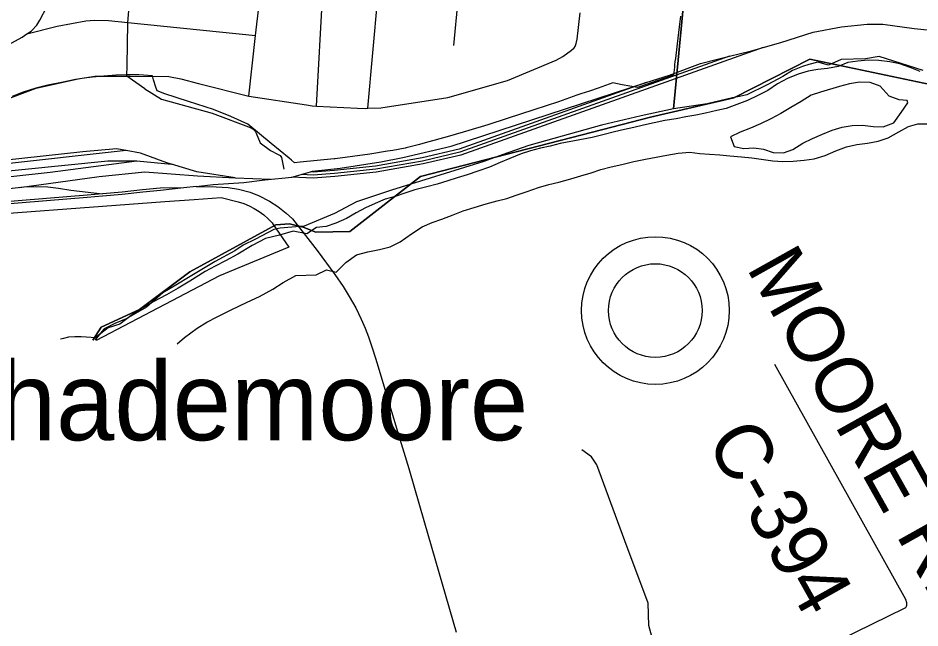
# Model space of a CAD drawing. Extents: x 0 to 34, y 0 to 22.
# Drawn here: x 14.218 to 16.034, y 10.035 to 11.264 of the extents above; entities that cross this region are included whole.
import ezdxf

# ---------------------------------------------------------------- set-up
doc = ezdxf.new("R2010")
doc.units = 0
for name, color, linetype in [('GM_X_Corporation', 7, 'Continuous'), ('GM_X_Corporation_Text', 7, 'Continuous'), ('GM_X_County_Text', 7, 'Continuous'), ('GM_X_Interstate_Route', 7, 'Continuous'), ('GM_X_Rail_Line', 7, 'Continuous'), ('GM_X_Section', 7, 'Continuous'), ('GM_X_Section_Text', 7, 'Continuous'), ('GM_X_State_Location', 7, 'Continuous'), ('GM_X_State_Route', 7, 'Continuous'), ('GM_X_Unincorporated_Location', 7, 'Continuous'), ('GM_X_US_Location', 7, 'Continuous'), ('SC_Scratch10', 7, 'Continuous')]:
    doc.layers.add(name, color=color, linetype=linetype)

msp = doc.modelspace()

# ---------------------------------------------------------------- linework, layer by layer
at = {"layer": 'GM_X_Corporation'}
for points in [[(16.0807, 11.1246), (15.8129, 11.1809), (15.6593, 11.103), (15.4918, 11.0642), (15.3746, 11.0341), (15.0286, 10.9451), (14.8863, 10.8342), (14.8177, 10.8327), (14.7923, 10.8429), (14.7645, 10.8493), (14.7371, 10.8473), (14.5639, 10.7525), (14.4622, 10.6768), (14.3849, 10.6412), (14.3681, 10.6149)], [(14.3681, 10.6149), (14.3849, 10.6412), (14.4622, 10.6768), (14.5639, 10.7525), (14.7371, 10.8473), (14.7645, 10.8493), (14.7923, 10.8429), (14.8177, 10.8327), (14.8863, 10.8342), (15.0286, 10.9451), (15.3746, 11.0341), (15.4918, 11.0642), (15.6593, 11.103), (15.8129, 11.1809), (16.0807, 11.1246)]]:
    msp.add_lwpolyline(points, dxfattribs=at)
at = {"layer": 'GM_X_County_Text'}
for p, q in [((14.4354, 10.997), (13.8642, 10.9338)), ((14.4569, 10.9765), (14.5269, 10.9697)), ((14.655, 10.942), (14.7262, 10.9391)), ((14.7693, 10.9436), (14.788, 10.9488)), ((14.788, 10.9488), (14.8068, 10.9539))]:
    msp.add_line(p, q, dxfattribs=at)
for points in [[(15.7187, 11.2046), (15.7541, 11.2149), (15.819, 11.2355), (15.8766, 11.2462), (15.9283, 11.2519), (15.9596, 11.2519)], [(15.9596, 11.2519), (16.0227, 11.2431), (16.0817, 11.2371)], [(15.7187, 11.2046), (15.1096, 10.988), (15.034, 10.97), (14.9394, 10.9535), (14.8556, 10.9445), (14.812, 10.9412), (14.7693, 10.9436)], [(15.6506, 11.187), (15.6949, 11.1977), (15.7187, 11.2046)], [(15.6506, 11.187), (15.1078, 10.994), (15.0327, 10.976), (14.9386, 10.9597), (14.855, 10.9507), (14.812, 10.9474), (14.788, 10.9488)], [(15.4828, 11.1339), (15.5297, 11.1492), (15.5921, 11.1722), (15.6267, 11.1812), (15.6506, 11.187)], [(14.8068, 10.9539), (14.8112, 10.9552), (14.8663, 10.9617), (14.9485, 10.9741), (14.9929, 10.9831), (15.0899, 11.0061), (15.4828, 11.1339)], [(15.4828, 11.1339), (15.1061, 11), (15.0315, 10.9821), (14.9377, 10.9658), (14.8545, 10.9568), (14.8119, 10.9536), (14.8068, 10.9539)], [(14.4354, 10.997), (14.4158, 11.0004), (14.3484, 10.9946), (13.8684, 10.942)], [(14.5269, 10.9697), (14.5177, 10.9724), (14.4643, 10.9921), (14.4354, 10.997)], [(13.8716, 10.9231), (14.3986, 10.9765), (14.4569, 10.9765)], [(13.8799, 10.9091), (14.2826, 10.9535), (14.4569, 10.9765)], [(14.655, 10.942), (14.5778, 10.9543), (14.5269, 10.9697)], [(14.221, 10.9229), (14.3813, 10.9445), (14.4734, 10.9543), (14.5794, 10.9461), (14.655, 10.942)], [(14.5766, 10.9249), (14.6111, 10.9287), (14.6725, 10.9328), (14.715, 10.9379), (14.7693, 10.9436)], [(14.5766, 10.9249), (14.5516, 10.9221), (14.5048, 10.9166), (14.4691, 10.9129), (14.4278, 10.9085), (14.3881, 10.9052), (14.3571, 10.9026), (14.0538, 10.8775), (13.9389, 10.8679), (13.8181, 10.8476), (13.6033, 10.8041), (12.4928, 10.5548), (12.4767, 10.5507)], [(14.5516, 10.9221), (14.5042, 10.9214), (14.4686, 10.9176), (14.4273, 10.9133), (14.3877, 10.91), (14.3567, 10.9074), (14.0534, 10.8823), (13.9383, 10.8727), (13.8173, 10.8523), (13.6023, 10.8088), (12.4917, 10.5595), (12.4767, 10.5557)], [(13.2005, 10.7466), (13.2771, 10.7615), (13.337, 10.7743), (13.3872, 10.7853), (13.5275, 10.8192), (13.6025, 10.8382), (13.6373, 10.8467), (13.6805, 10.8566), (13.7086, 10.8617), (13.7385, 10.8662), (13.777, 10.8718), (13.8352, 10.8785), (14.0717, 10.9055), (14.2295, 10.9239), (14.2534, 10.9245), (14.2781, 10.9239), (14.299, 10.9213), (14.324, 10.9171), (14.3877, 10.91)], [(14.5766, 10.9249), (14.617, 10.9239), (14.6407, 10.9229), (14.6616, 10.9195), (14.6852, 10.9129), (14.7035, 10.906), (14.7228, 10.8959), (14.724, 10.8953), (14.741, 10.8841), (14.7577, 10.8712), (14.7709, 10.8594), (14.8203, 10.7958), (14.856, 10.7473), (14.8728, 10.723), (14.8847, 10.7028), (14.8979, 10.6802), (14.9089, 10.6575), (14.9172, 10.6393), (14.9238, 10.6216), (14.9327, 10.5953), (14.941, 10.5677), (14.9585, 10.5098), (14.9821, 10.431), (15.0048, 10.3562), (15.0366, 10.2473), (15.1004, 10.027)]]:
    msp.add_lwpolyline(points, dxfattribs=at)
at = {"layer": 'GM_X_Interstate_Route'}
for p, q in [((14.9221, 11.0822), (14.9433, 11.3179)), ((15.0955, 11.2089), (15.1042, 11.3008))]:
    msp.add_line(p, q, dxfattribs=at)
for points in [[(14.1843, 11.2029), (14.2261, 11.2253), (14.2358, 11.2321), (14.244, 11.2378), (14.2456, 11.239), (14.2559, 11.2499), (14.2617, 11.2596), (14.2759, 11.2866), (14.292, 11.3289), (14.2939, 11.3439), (14.2945, 11.3527), (14.2933, 11.36), (14.2928, 11.3618), (14.2868, 11.3813), (14.2819, 11.3945), (14.2636, 11.4306), (14.2592, 11.4418), (14.255, 11.4574), (14.2527, 11.4761), (14.2525, 11.4776), (14.2521, 11.5001), (14.2649, 11.5943), (14.2795, 11.7022), (14.2801, 11.7141)], [(14.4731, 11.1212), (14.4372, 11.1471), (14.4375, 11.1684), (14.4386, 11.2535), (14.4387, 11.255), (14.4484, 11.3651)], [(14.6825, 11.1069), (14.6963, 11.2291), (14.7093, 11.3429)], [(14.8187, 11.0867), (14.8317, 11.3182), (14.8324, 11.3298)], [(14.1801, 11.0955), (14.2544, 11.1228), (14.3391, 11.1419), (14.3726, 11.1469), (14.4372, 11.1471), (14.4433, 11.147), (14.5215, 11.1461), (14.5458, 11.1419), (14.5812, 11.1319), (14.6825, 11.1069), (14.7988, 11.0889), (14.8105, 11.0871), (14.8187, 11.0867), (14.9015, 11.0824), (14.9174, 11.082), (14.9221, 11.0822), (14.9486, 11.0834), (15.0835, 11.1042), (15.2036, 11.1383), (15.3019, 11.179), (15.3151, 11.1869), (15.3328, 11.1995), (15.3377, 11.2039), (15.3399, 11.2069), (15.3419, 11.2128), (15.3441, 11.2213), (15.3501, 11.2746)], [(14.2358, 11.2321), (14.2964, 11.2474), (14.3543, 11.2584), (14.3719, 11.2596), (14.3999, 11.2589), (14.4387, 11.255), (14.6963, 11.2291)]]:
    msp.add_lwpolyline(points, dxfattribs=at)
at = {"layer": 'GM_X_Rail_Line'}
for points in [[(15.552, 11.2679), (15.5494, 11.2465), (15.5453, 11.212), (15.5418, 11.1827), (15.541, 11.1764), (15.5403, 11.1701), (15.5397, 11.1652), (15.5377, 11.149), (15.4654, 11.1238), (15.4346, 11.1296), (15.4158, 11.1332), (15.3863, 11.1231), (15.3691, 11.1167), (15.3516, 11.1111), (15.3432, 11.1085), (15.3062, 11.0955), (15.2567, 11.0788), (15.2029, 11.0614), (15.1643, 11.0491), (15.1255, 11.0373), (15.0867, 11.0259), (15.0554, 11.0171), (15.0426, 11.0137), (15.0264, 11.0093), (14.9998, 11.0026), (14.9972, 11.0019), (14.9724, 10.9972), (14.962, 10.9955), (14.9266, 10.9898), (14.8912, 10.9848), (14.8563, 10.9804), (14.8548, 10.9802), (14.7858, 10.9736), (14.7747, 10.9726), (14.7689, 10.9774), (14.7639, 10.9814), (14.7279, 11.0111), (14.6809, 11.0503), (14.6463, 11.0654), (14.6116, 11.0801), (14.5609, 11.0957), (14.5136, 11.1114), (14.4978, 11.1173), (14.4955, 11.1249), (14.4909, 11.1398), (14.4887, 11.1478), (14.4611, 11.1497), (14.4374, 11.1499), (14.4157, 11.1487), (14.3904, 11.1472), (14.3675, 11.145), (14.3512, 11.143), (14.3338, 11.1401), (14.3089, 11.1351), (14.2778, 11.1286), (14.2535, 11.1227), (14.2259, 11.114), (14.2058, 11.1063)], [(14.0459, 10.8593), (14.5134, 10.8945), (14.5723, 10.8986), (14.6269, 10.9028), (14.6614, 10.8937), (14.6725, 10.8903), (14.6833, 10.8859), (14.6936, 10.8806), (14.7035, 10.8745), (14.7128, 10.8675), (14.7215, 10.8598), (14.7295, 10.8513), (14.7317, 10.8482), (14.7632, 10.8026), (14.6237, 10.7446), (14.5134, 10.6871), (14.3752, 10.6146)]]:
    msp.add_lwpolyline(points, dxfattribs=at)
at = {"layer": 'GM_X_Section'}
msp.add_lwpolyline([(14.3031, 10.6177), (14.3101, 10.6192), (14.3201, 10.6219), (14.3323, 10.6221), (14.3452, 10.6223), (14.3754, 10.6205)], dxfattribs=at)
at = {"layer": 'GM_X_Section_Text'}
for points in [[(16.0349, 11.1564), (16.0146, 11.1646), (15.9936, 11.172), (15.974, 11.1755), (15.9513, 11.1784), (15.9293, 11.179), (15.9095, 11.1773), (15.889, 11.1748), (15.8697, 11.1662), (15.8484, 11.1622), (15.8286, 11.1605), (15.8095, 11.1572), (15.7889, 11.1509), (15.7674, 11.1424), (15.7474, 11.1315), (15.728, 11.1183), (15.708, 11.1082), (15.6872, 11.0981), (15.6657, 11.0896), (15.6443, 11.0818), (15.6252, 11.0778), (15.6023, 11.0723), (15.5832, 11.0682), (15.5626, 11.065), (15.5435, 11.061), (15.5207, 11.0578), (15.4779, 11.0483), (15.4581, 11.0435), (15.439, 11.0394), (15.4191, 11.0347), (15.3985, 11.0291), (15.374, 11.0237), (15.3496, 11.019), (15.3099, 11.011), (15.2893, 11.0062), (15.2702, 11.0022), (15.2503, 10.9966), (15.2312, 10.9903), (15.2082, 10.981), (15.189, 10.9732), (15.1675, 10.9639), (15.1437, 10.9554), (15.1223, 10.9484), (15.1024, 10.9421), (15.0832, 10.9358), (15.0618, 10.9295), (15.0411, 10.924), (15.0167, 10.9178), (14.9968, 10.9115), (14.9776, 10.9044), (14.957, 10.8989), (14.937, 10.8903), (14.9178, 10.8817), (14.8985, 10.8716), (14.8792, 10.8599), (14.8577, 10.8506), (14.8386, 10.8443), (14.8188, 10.8418), (14.7995, 10.8294), (14.7722, 10.8345)], [(16.0089, 11.0978), (15.9923, 11.099), (15.9727, 11.1064), (15.9544, 11.1266), (15.9341, 11.134), (15.9128, 11.1346), (15.8923, 11.1314), (15.8724, 11.1258), (15.8341, 11.1147), (15.815, 11.1084), (15.7949, 11.096), (15.7741, 11.0836), (15.754, 11.072), (15.734, 11.0611), (15.7132, 11.051), (15.6932, 11.0424), (15.6725, 11.0339), (15.6525, 11.0245)], [(15.6525, 11.0245), (15.6603, 11.0053), (15.6799, 11.001), (15.6997, 11.0027), (15.7193, 10.9999), (15.7389, 10.9933), (15.7593, 10.9927), (15.7785, 10.9991), (15.7986, 11.0122), (15.8178, 11.0216), (15.8378, 11.0302), (15.8578, 11.038), (15.8777, 11.0443), (15.8982, 11.0475), (15.9187, 11.0485), (15.9399, 11.0457), (15.9604, 11.0451), (15.9818, 11.0529), (15.9969, 11.0738), (16.0103, 11.0932), (16.0089, 11.0978)], [(14.7774, 10.7454), (14.8184, 10.7467), (14.8391, 10.7568), (14.8587, 10.7517), (14.8782, 10.7717), (14.8992, 10.7871), (14.9221, 10.7933), (14.9458, 10.798), (14.9671, 10.8028), (14.9872, 10.8129), (15.0104, 10.829), (15.032, 10.8436), (15.052, 10.8522), (15.0712, 10.8585), (15.0942, 10.8678), (15.1141, 10.8756), (15.1363, 10.8826), (15.1608, 10.8895), (15.183, 10.8958), (15.2021, 10.9006), (15.2212, 10.9069), (15.2435, 10.9147), (15.2664, 10.9224), (15.2871, 10.9287), (15.307, 10.9335), (15.3314, 10.9404), (15.3513, 10.946), (15.372, 10.9523), (15.3919, 10.9586), (15.4126, 10.9641), (15.4339, 10.9689), (15.4584, 10.975), (15.4813, 10.9797), (15.5034, 10.9837), (15.5248, 10.9877), (15.5476, 10.9916), (15.5712, 10.994), (15.5909, 10.9912), (15.6106, 10.9899), (15.631, 10.9886), (15.6514, 10.9865), (15.6749, 10.9844), (15.6961, 10.9823), (15.7384, 10.9766), (15.7581, 10.9753), (15.7793, 10.9755), (15.8014, 10.9779), (15.8212, 10.9804), (15.8434, 10.9874), (15.8649, 10.9967), (15.8864, 11.0045), (15.907, 11.0093), (15.9291, 11.0117), (15.9504, 11.0157), (15.9704, 11.0228), (15.992, 11.0351), (16.0112, 11.0452), (16.0304, 11.0508), (16.0516, 11.051)], [(14.7722, 10.8345), (14.7447, 10.8269), (14.7165, 10.82), (14.6895, 10.8055), (14.6602, 10.7881), (14.6356, 10.7751), (14.6148, 10.7642), (14.5948, 10.7534), (14.5639, 10.7337), (14.5401, 10.7199), (14.5169, 10.7061), (14.49, 10.6924), (14.4676, 10.6793), (14.4483, 10.6669), (14.4228, 10.6471), (14.3991, 10.6401), (14.3758, 10.6217), (14.3732, 10.6147)], [(14.5385, 10.6077), (14.5533, 10.6207), (14.5788, 10.639), (14.5981, 10.6514), (14.6189, 10.6622), (14.6473, 10.6759), (14.6796, 10.6918), (14.7042, 10.7033), (14.7312, 10.7177), (14.752, 10.7309), (14.7774, 10.7454)]]:
    msp.add_lwpolyline(points, dxfattribs=at)
at = {"layer": 'GM_X_State_Route'}
for points in [[(15.6717, 9.9123), (16.0046, 10.0754), (16.0059, 10.0765), (16.0074, 10.0791), (16.008, 10.081), (16.008, 10.0858), (16.0062, 10.0923), (15.742, 10.5658)], [(15.6887, 9.6128), (15.7028, 9.658), (15.7092, 9.7012), (15.7168, 9.7596), (15.7196, 9.8105), (15.7129, 9.8441), (15.6964, 9.8803), (15.6717, 9.9123), (15.6389, 9.9479), (15.6195, 9.9605), (15.5842, 9.9789), (15.549, 9.9973), (15.4976, 10.0061), (15.488, 10.0399), (15.4869, 10.0849), (15.4401, 10.2108), (15.3839, 10.3638), (15.3727, 10.3801), (15.3534, 10.3943)]]:
    msp.add_lwpolyline(points, dxfattribs=at)
at = {"layer": 'GM_X_Unincorporated_Location'}
for points in [[(15.6206, 11.9442), (15.5381, 11.0808), (15.4727, 11.0669), (15.3927, 11.0481), (15.2465, 11.0071), (15.1931, 10.9885), (15.1557, 10.9748), (14.9697, 10.9172), (14.8995, 10.8936), (14.8551, 10.8703), (14.794, 10.845), (14.7692, 10.8427), (14.7457, 10.8409), (14.7328, 10.8382), (14.696, 10.8185), (14.6715, 10.8062), (14.6546, 10.7952), (14.6147, 10.7733), (14.5648, 10.7433), (14.5357, 10.7258), (14.5096, 10.7104), (14.4764, 10.6816), (14.4357, 10.6582), (14.4128, 10.6489), (14.3914, 10.638), (14.3836, 10.629), (14.3758, 10.6193), (14.373, 10.6147)], [(16.0411, 11.1585), (15.9523, 11.1868), (15.9249, 11.1821), (15.8757, 11.1808), (15.8504, 11.1692), (15.8286, 11.1749), (15.8103, 11.1707), (15.7981, 11.1664), (15.7775, 11.1585), (15.7583, 11.146), (15.7269, 11.1292), (15.6856, 11.1096), (15.6712, 11.1061), (15.6567, 11.1034), (15.6057, 11.0915), (15.5381, 11.0808), (15.6206, 11.9442), (17.6139, 11.7322)]]:
    msp.add_lwpolyline(points, dxfattribs=at)
at = {"layer": 'GM_X_US_Location'}
for radius in [0.1488, 0.0943]:
    msp.add_circle((15.5015, 10.6747), radius, dxfattribs=at)
at = {"layer": 'SC_Scratch10'}
msp.add_lwpolyline([(14.4731, 11.1212), (14.5069, 11.1008), (14.6089, 11.0727), (14.6873, 11.043), (14.6909, 11.0411), (14.693, 11.0391), (14.6948, 11.037), (14.6963, 11.0349), (14.6977, 11.0321), (14.7057, 11.0129), (14.7266, 10.9973), (14.7416, 10.9893), (14.7455, 10.9868), (14.7484, 10.9831), (14.7532, 10.9594)], dxfattribs=at)

# ---------------------------------------------------------------- texts
at = {"layer": 'GM_X_Corporation_Text'}
for s, rotation, p in [('MOORE RD', 299.2578, (15.6838, 10.7611)), ('C-394', 299.2677, (15.6025, 10.4128))]:
    msp.add_text(s, height=0.11364, rotation=rotation, dxfattribs=at).set_placement(p)
at = {"layer": 'GM_X_State_Location'}
msp.add_text('Shademoore', height=0.15795, rotation=0, dxfattribs=at).set_placement((14.036, 10.4134))

doc.saveas('drawing.dxf')
